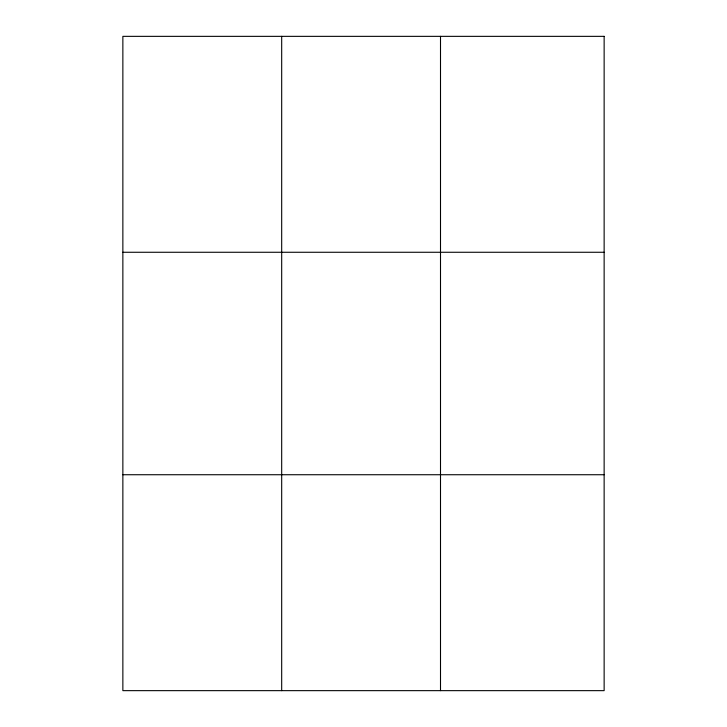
<?xml version="1.0" encoding="UTF-8"?>
<svg xmlns="http://www.w3.org/2000/svg" width="727" height="727" viewBox="0 0 727 727"><rect width="100%" height="100%" fill="white"/><g stroke="black" fill="none" stroke-linecap="round" stroke-linejoin="round"><path stroke-width="1.09" d="M281.685 690.65L281.685 36.35M440.507 690.65L440.507 36.35M122.863 252.269L604.137 252.269M122.863 474.731L604.137 474.731M604.137 36.35L604.137 690.65L122.863 690.65L122.863 36.35L604.137 36.35"/></g></svg>
